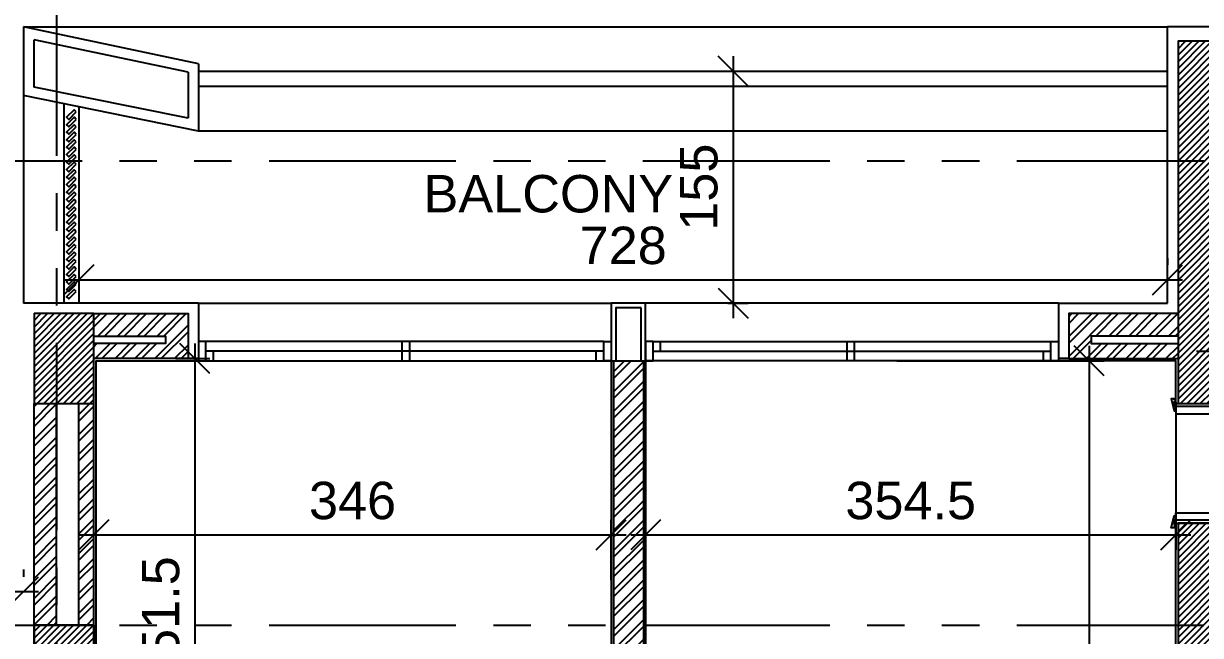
# Model space of a CAD drawing. Extents: x 83 to 143.2, y -2.6 to 70.8.
# Drawn here: x 95.51 to 103.38, y 18.53 to 22.62 of the extents above; entities that cross this region are included whole.
import ezdxf
from ezdxf.enums import TextEntityAlignment as Align

# ---------------------------------------------------------------- set-up
doc = ezdxf.new("R2010")
doc.units = 0
doc.header["$MEASUREMENT"] = 0
doc.header["$PDMODE"] = 3
doc.header["$PDSIZE"] = 0.3
doc.linetypes.add('AXIS_100$0$A-AXIS$0$PHANTOM', pattern=[2.5, 1.25, -0.25, 0.25, -0.25, 0.25, -0.25])
doc.linetypes.add('HIDDEN', pattern=[0.375, 0.25, -0.125])
doc.layers.get('0').update_dxf_attribs({"linetype": 'CONTINUOUS'})
doc.layers.get('DEFPOINTS').update_dxf_attribs({"linetype": 'CONTINUOUS'})
for name, color, linetype in [('A-ALU', 9, 'CONTINUOUS'), ('A-BALUST', 1, 'CONTINUOUS'), ('A-claustra', 9, 'CONTINUOUS'), ('a-dim', 3, 'CONTINUOUS'), ('A-DOORS', 1, 'CONTINUOUS'), ('A-HATCH-CONC', 8, 'CONTINUOUS'), ('A-HATCH-WALL', 8, 'CONTINUOUS'), ('A-heater', 61, 'CONTINUOUS'), ('A-HEATER-axis', 5, 'HIDDEN'), ('A-NOMENCLATURE', 3, 'CONTINUOUS'), ('A-PLASTER', 8, 'CONTINUOUS'), ('A-PROJECTION', 9, 'CONTINUOUS'), ('a-revetement', 1, 'CONTINUOUS'), ('a-stru-fac', 200, 'CONTINUOUS'), ('A-WALL', 4, 'CONTINUOUS'), ('AXIS_100$0$A-AXIS-100', 10, 'AXIS_100$0$A-AXIS$0$PHANTOM'), ('S-8TH$0$A-STR 7-8TH', 2, 'CONTINUOUS')]:
    doc.layers.add(name, color=color, linetype=linetype)
doc.styles.add('A100-STEXT', font='ARIAL.TTF', dxfattribs={"height": 0.25})
doc.dimstyles.new('A100-DIM', dxfattribs={"dimtxt": 0.25, "dimasz": 0.2, "dimexe": 0.1, "dimexo": 0.3, "dimgap": 0.1, "dimtad": 1, "dimlfac": 100, "dimrnd": 0.5, "dimdsep": 46, "dimtxsty": 'A100-STEXT', "dimblk1": 'OBLIQUE', "dimblk2": 'OBLIQUE', "dimsah": 1, "dimcen": -0.05, "dimdle": 0.1, "dimclrd": 15, "dimclre": 15, "dimclrt": 256, "dimadec": 0, "dimazin": 0, "dimtfac": 0.28, "dimtix": 1, "dimtmove": 2, "dimatfit": 3, "dimldrblk": 'OBLIQUE', "dimfxl": 0, "dimtolj": 1, "dimarcsym": 0})
pattern_1 = [(45, (91.649424, -3e-10), (-0.022097087, 0.022097087), [])]
pattern_2 = [(45, (91.64942, -3e-10), (-0.06629126, 0.06629126), []), (45, (91.69362, -3e-10), (-0.06629126, 0.06629126), [])]

# ---------------------------------------------------------------- blocks, each defined once
blk = doc.blocks.new('A$C1C8D3502')
at = {"layer": 'A-heater'}
blk.add_lwpolyline([(0, -0.5), (0, 0), (-0.04, 0), (-0.04, -0.5)], close=True, dxfattribs=at)
at = {"layer": 'A-HEATER-axis', "ltscale": 0.5}
blk.add_line((-0.29, -0.25), (0.25, -0.25), dxfattribs=at)
blk = doc.blocks.new('A$C3192633D')
at = {"layer": 'A-DOORS'}
for p, q in [((-0.365, 0.009), (-0.374, -0.019)), ((-0.374, 0.009), (-0.365, -0.019)), ((0, 0.009), (0.009, -0.019)), ((0.009, 0.009), (0, -0.019)), ((0.49, 0.0005), (0.49, 0.0195)), ((0.4905, 0.02), (0.61, 0.02)), ((0.61, -0.003), (0.61, 0.023)), ((0.61, 0.023), (0.615, 0.023)), ((0.625, 0.023), (0.63, 0.023)), ((0.63, -0.003), (0.63, 0.023)), ((0.63, 0.02), (0.6445, 0.02)), ((0.645, 0.0005), (0.645, 0.0195)), ((0, -0.11), (0, -0.06)), ((0, -0.06), (0.12, -0.06)), ((0.56, -0.06), (0.12, -0.06)), ((0.483, -0.06), (0.36, -0.06)), ((0.4905, 0), (0.61, 0)), ((0.68, -0.06), (0.56, -0.06)), ((0.6, -0.06), (0.6, -0.052)), ((0.6, -0.06), (0.64, -0.06)), ((0.602, -0.05), (0.638, -0.05)), ((0.61, -0.003), (0.6125, -0.003)), ((0.6125, -0.05), (0.6125, -0.003)), ((0.6275, -0.05), (0.6275, -0.003)), ((0.6275, -0.003), (0.63, -0.003)), ((0.63, 0), (0.6445, 0)), ((0.64, -0.06), (0.64, -0.052)), ((0.68, -0.11), (0.68, -0.06)), ((0.12, -0.11), (0, -0.11)), ((0.12, -0.11), (0.56, -0.11)), ((0.483, -0.11), (0.36, -0.11)), ((0.56, -0.11), (0.68, -0.11)), ((0.6, -0.11), (0.6, -0.118)), ((0.6, -0.11), (0.64, -0.11)), ((0.602, -0.12), (0.638, -0.12)), ((0.6125, -0.12), (0.6125, -0.167)), ((0.6275, -0.12), (0.6275, -0.167)), ((0.64, -0.11), (0.64, -0.118)), ((0.49, -0.1705), (0.49, -0.1895)), ((0.4905, -0.17), (0.61, -0.17)), ((0.4905, -0.19), (0.61, -0.19)), ((0.61, -0.167), (0.61, -0.193)), ((0.61, -0.167), (0.6125, -0.167)), ((0.61, -0.193), (0.615, -0.193)), ((0.625, -0.193), (0.63, -0.193)), ((0.6275, -0.167), (0.63, -0.167)), ((0.63, -0.167), (0.63, -0.193)), ((0.63, -0.17), (0.6445, -0.17)), ((0.63, -0.19), (0.6445, -0.19)), ((0.645, -0.1705), (0.645, -0.1895)), ((-0.365, -0.809), (-0.374, -0.781)), ((-0.374, -0.809), (-0.365, -0.781)), ((0, -0.809), (0.009, -0.781)), ((0.009, -0.809), (0, -0.781))]:
    blk.add_line(p, q, dxfattribs=at)
at = {"layer": 'A-DOORS', "color": 8}
for p, q in [((-0.365, -0.07), (-0.365, -0.73)), ((0, -0.74), (0, -0.06))]:
    blk.add_line(p, q, dxfattribs=at)
at = {"layer": 'A-DOORS'}
for points in [[(-0.365, 0.01), (-0.365, 0.025), (-0.375, 0.025), (-0.375, 0.03), (-0.395, 0.03), (-0.3754, -0.0482, 0.381769), (-0.3734, -0.05), (-0.365, -0.05), (-0.365, -0.02), (-0.375, -0.02), (-0.375, 0.01), (-0.365, 0.01)], [(0, 0.01), (0, 0.025), (0.01, 0.025), (0.01, 0.03), (0.03, 0.03), (0.0104, -0.0482, -0.381769), (0.0084, -0.05), (0, -0.05), (0, -0.02), (0.01, -0.02), (0.01, 0.01), (0, 0.01)], [(-0.365, -0.81), (-0.365, -0.825), (-0.375, -0.825), (-0.375, -0.83), (-0.395, -0.83), (-0.3754, -0.7518, -0.381769), (-0.3734, -0.75), (-0.365, -0.75), (-0.365, -0.78), (-0.375, -0.78), (-0.375, -0.81), (-0.365, -0.81)], [(0, -0.81), (0, -0.825), (0.01, -0.825), (0.01, -0.83), (0.03, -0.83), (0.0104, -0.7518, 0.381769), (0.0084, -0.75), (0, -0.75), (0, -0.78), (0.01, -0.78), (0.01, -0.81), (0, -0.81)]]:
    blk.add_lwpolyline(points, format="xyb", dxfattribs=at)
for points in [[(-0.365, 0.009), (-0.365, -0.019), (-0.374, -0.019), (-0.374, 0.009)], [(0, 0.009), (0, -0.019), (0.009, -0.019), (0.009, 0.009)], [(-0.365, -0.809), (-0.365, -0.781), (-0.374, -0.781), (-0.374, -0.809)], [(0, -0.809), (0, -0.781), (0.009, -0.781), (0.009, -0.809)]]:
    blk.add_lwpolyline(points, close=True, dxfattribs=at)
for points in [[(-0.365, 0), (0, 0), (0, -0.02), (-0.365, -0.02), (-0.365, 0)], [(0, -0.02), (-0.365, -0.02), (-0.365, -0.07), (-0.04, -0.07)], [(-0.04, -0.07), (-0.04, -0.06), (0, -0.06), (0, -0.02)], [(0, -0.78), (-0.365, -0.78), (-0.365, -0.73), (-0.04, -0.73)], [(-0.365, -0.8), (0, -0.8), (0, -0.78), (-0.365, -0.78), (-0.365, -0.8)], [(-0.04, -0.73), (-0.04, -0.74), (0, -0.74), (0, -0.78)]]:
    blk.add_lwpolyline(points, dxfattribs=at)
blk.add_arc((-0.0003, -0.0597), 0.6803, 270.02544, 359.97456, dxfattribs=at)
at = {"layer": 'A-DOORS', "extrusion": (0, 0, -1)}
for centre, major_axis, start_param, end_param in [((0.4905, 0.0195), (-0.000354, 0.000354), 5.497787, 7.068583), ((0.4905, 0.0005), (0.000354, 0.000354), 2.356194, 3.926991), ((0.62, 0.0306), (-0.00642, 0.00642), 3.344077, 4.509904), ((0.6445, 0.0195), (0.000354, 0.000354), -0.785398, 0.785398), ((0.6445, 0.0005), (-0.000354, 0.000354), 2.356194, 3.926991), ((0.602, -0.052), (-0.00141, 0.00141), 5.497787, 7.068583), ((0.62, -0.021), (-0.0138, 0.0138), 0.390607, 1.180189), ((0.638, -0.052), (0.00141, 0.00141), -0.785398, 0.785398), ((0.602, -0.118), (0.00141, 0.00141), 2.356194, 3.926991), ((0.638, -0.118), (-0.00141, 0.00141), 2.356194, 3.926991), ((0.4905, -0.1705), (-0.000354, 0.000354), 5.497787, 7.068583), ((0.4905, -0.1895), (0.000354, 0.000354), 2.356194, 3.926991), ((0.62, -0.149), (-0.0138, 0.0138), 3.5322, 4.321782), ((0.62, -0.2006), (0.00642, 0.00642), -1.368312, -0.202485), ((0.6445, -0.1705), (0.000354, 0.000354), -0.785398, 0.785398), ((0.6445, -0.1895), (-0.000354, 0.000354), 2.356194, 3.926991)]:
    blk.add_ellipse(centre, major_axis=major_axis, ratio=1, start_param=start_param, end_param=end_param, dxfattribs=at)
blk = doc.blocks.new('A$C5D3262F0')
at = {"layer": 'A-ALU'}
for p, q in [((7.7384, 20.495), (5.0784, 20.495)), ((6.3909, 20.365), (6.3909, 20.495)), ((6.4409, 20.365), (6.4409, 20.495)), ((8.0684, 20.495), (10.7284, 20.495)), ((8.1184, 20.43), (8.1184, 20.495)), ((9.3659, 20.365), (9.3659, 20.495)), ((9.4159, 20.365), (9.4159, 20.495)), ((7.7384, 20.43), (5.0784, 20.43)), ((5.1284, 20.365), (5.1284, 20.43)), ((7.6884, 20.365), (7.6884, 20.43)), ((8.0684, 20.43), (10.7284, 20.43)), ((10.6784, 20.365), (10.6784, 20.43)), ((5.0284, 20.365), (7.7884, 20.365)), ((10.7784, 20.365), (8.0184, 20.365))]:
    blk.add_line(p, q, dxfattribs=at)
for points in [[(5.0784, 20.495), (5.0284, 20.495), (5.0284, 20.365), (5.0784, 20.365)], [(7.7384, 20.495), (7.7884, 20.495), (7.7884, 20.365), (7.7384, 20.365)], [(8.0684, 20.495), (8.0184, 20.495), (8.0184, 20.365), (8.0684, 20.365)], [(10.7284, 20.495), (10.7784, 20.495), (10.7784, 20.365), (10.7284, 20.365)]]:
    blk.add_lwpolyline(points, close=True, dxfattribs=at)
blk = doc.blocks.new('_OBLIQUE')
at = {"color": 0, "linetype": 'ByBlock'}
blk.add_line((-0.5, -0.5), (0.5, 0.5), dxfattribs=at)
blk = doc.blocks.new('*D144')
at = {"layer": 'a-dim', "color": 15, "lineweight": -2}
for p, q in [((95.9778, 18.9), (95.9778, 19.3026)), ((99.4378, 18.9), (99.4378, 19.3026)), ((95.8778, 19.2026), (99.5378, 19.2026))]:
    blk.add_line(p, q, dxfattribs=at)
at = {"layer": 'DEFPOINTS', "color": 0}
for p in [(99.4378, 19.2026), (95.9778, 18.6), (99.4378, 18.6)]:
    blk.add_point(p, dxfattribs=at)
at = {"layer": 'a-dim', "color": 15, "lineweight": -2, "xscale": 0.2, "yscale": 0.2, "zscale": 0.2, "rotation": 180}
blk.add_blockref('_OBLIQUE', (95.9778, 19.2026), dxfattribs=at)
at = {"layer": 'a-dim', "color": 15, "lineweight": -2, "xscale": 0.2, "yscale": 0.2, "zscale": 0.2}
blk.add_blockref('_OBLIQUE', (99.4378, 19.2026), dxfattribs=at)
at = {"layer": 'a-dim', "insert": (97.7078, 19.4303), "char_height": 0.25, "attachment_point": 5, "style": 'A100-STEXT'}
blk.add_mtext('\\A1;346', dxfattribs=at)
blk = doc.blocks.new('*D145')
at = {"layer": 'a-dim', "color": 15, "lineweight": -2}
for p, q in [((96.6533, 20.48), (96.6533, 16.765)), ((96.5257, 20.38), (96.7533, 20.38)), ((96.5257, 16.865), (96.7533, 16.865))]:
    blk.add_line(p, q, dxfattribs=at)
at = {"layer": 'DEFPOINTS', "color": 0}
for p in [(96.2257, 20.38), (96.2257, 16.865), (96.6533, 16.865)]:
    blk.add_point(p, dxfattribs=at)
at = {"layer": 'a-dim', "color": 15, "lineweight": -2, "xscale": 0.2, "yscale": 0.2, "zscale": 0.2}
for p, rotation in [((96.6533, 20.38), 90), ((96.6533, 16.865), 270)]:
    blk.add_blockref('_OBLIQUE', p, dxfattribs=dict(at, rotation=rotation))
at = {"layer": 'a-dim', "insert": (96.4256, 18.6225), "char_height": 0.25, "attachment_point": 5, "rotation": 90, "style": 'A100-STEXT'}
blk.add_mtext('\\A1;351.5', dxfattribs=at)
blk = doc.blocks.new('*D146')
at = {"layer": 'a-dim', "color": 15, "lineweight": -2}
for p, q in [((102.633, 20.465), (102.633, 14.915)), ((101.3478, 20.365), (102.733, 20.365)), ((101.3478, 15.015), (102.733, 15.015))]:
    blk.add_line(p, q, dxfattribs=at)
at = {"layer": 'DEFPOINTS', "color": 0}
for p in [(101.0478, 20.365), (101.0478, 15.015), (102.633, 15.015)]:
    blk.add_point(p, dxfattribs=at)
at = {"layer": 'a-dim', "color": 15, "lineweight": -2, "xscale": 0.2, "yscale": 0.2, "zscale": 0.2}
for p, rotation in [((102.633, 20.365), 90), ((102.633, 15.015), 270)]:
    blk.add_blockref('_OBLIQUE', p, dxfattribs=dict(at, rotation=rotation))
at = {"layer": 'a-dim', "insert": (102.4052, 17.69), "char_height": 0.25, "attachment_point": 5, "rotation": 90, "style": 'A100-STEXT'}
blk.add_mtext('\\A1;535', dxfattribs=at)
blk = doc.blocks.new('*D147')
at = {"layer": 'a-dim', "color": 15, "lineweight": -2}
for p, q in [((99.6678, 20.065), (99.6678, 19.1026)), ((103.2128, 20.065), (103.2128, 19.1026)), ((99.5678, 19.2026), (103.3128, 19.2026))]:
    blk.add_line(p, q, dxfattribs=at)
at = {"layer": 'DEFPOINTS', "color": 0}
for p in [(99.6678, 20.365), (103.2128, 20.365), (103.2128, 19.2026)]:
    blk.add_point(p, dxfattribs=at)
at = {"layer": 'a-dim', "color": 15, "lineweight": -2, "xscale": 0.2, "yscale": 0.2, "zscale": 0.2, "rotation": 180}
blk.add_blockref('_OBLIQUE', (99.6678, 19.2026), dxfattribs=at)
at = {"layer": 'a-dim', "color": 15, "lineweight": -2, "xscale": 0.2, "yscale": 0.2, "zscale": 0.2}
blk.add_blockref('_OBLIQUE', (103.2128, 19.2026), dxfattribs=at)
at = {"layer": 'a-dim', "insert": (101.4403, 19.4303), "char_height": 0.25, "attachment_point": 5, "style": 'A100-STEXT'}
blk.add_mtext('\\A1;354.5', dxfattribs=at)
blk = doc.blocks.new('*D158')
at = {"layer": 'a-dim', "color": 15, "lineweight": -2}
for p, q in [((100.2523, 22.4), (100.2523, 20.65)), ((100.2178, 22.3), (100.3523, 22.3)), ((100.2178, 20.75), (100.3523, 20.75))]:
    blk.add_line(p, q, dxfattribs=at)
at = {"layer": 'DEFPOINTS', "color": 0}
for p in [(99.9178, 22.3), (99.9178, 20.75), (100.2523, 20.75)]:
    blk.add_point(p, dxfattribs=at)
at = {"layer": 'a-dim', "color": 15, "lineweight": -2, "xscale": 0.2, "yscale": 0.2, "zscale": 0.2}
for p, rotation in [((100.2523, 22.3), 90), ((100.2523, 20.75), 270)]:
    blk.add_blockref('_OBLIQUE', p, dxfattribs=dict(at, rotation=rotation))
at = {"layer": 'a-dim', "insert": (100.0246, 21.525), "char_height": 0.25, "attachment_point": 5, "rotation": 90, "style": 'A100-STEXT'}
blk.add_mtext('\\A1;155', dxfattribs=at)
blk = doc.blocks.new('*D159')
at = {"layer": 'a-dim', "color": 15, "lineweight": -2}
for p, q in [((95.8778, 21.05), (95.8778, 21.0067)), ((103.1578, 21.05), (103.1578, 21.0067)), ((95.7778, 20.9067), (103.2578, 20.9067))]:
    blk.add_line(p, q, dxfattribs=at)
at = {"layer": 'DEFPOINTS', "color": 0}
for p in [(103.1578, 20.9067), (95.8778, 20.75), (103.1578, 20.75)]:
    blk.add_point(p, dxfattribs=at)
at = {"layer": 'a-dim', "color": 15, "lineweight": -2, "xscale": 0.2, "yscale": 0.2, "zscale": 0.2, "rotation": 180}
blk.add_blockref('_OBLIQUE', (95.8778, 20.9067), dxfattribs=at)
at = {"layer": 'a-dim', "color": 15, "lineweight": -2, "xscale": 0.2, "yscale": 0.2, "zscale": 0.2}
blk.add_blockref('_OBLIQUE', (103.1578, 20.9067), dxfattribs=at)
at = {"layer": 'a-dim', "insert": (99.5178, 21.1344), "char_height": 0.25, "attachment_point": 5, "style": 'A100-STEXT'}
blk.add_mtext('\\A1;728', dxfattribs=at)
blk = doc.blocks.new('*D160')
at = {"layer": 'a-dim', "color": 15, "lineweight": -2}
for p, q in [((92.1978, 18.97), (92.1978, 18.9228)), ((95.5078, 18.97), (95.5078, 18.9228)), ((92.0978, 18.8228), (95.6078, 18.8228))]:
    blk.add_line(p, q, dxfattribs=at)
at = {"layer": 'DEFPOINTS', "color": 0}
for p in [(95.5078, 18.8228), (92.1978, 18.67), (95.5078, 18.67)]:
    blk.add_point(p, dxfattribs=at)
at = {"layer": 'a-dim', "color": 15, "lineweight": -2, "xscale": 0.2, "yscale": 0.2, "zscale": 0.2, "rotation": 180}
blk.add_blockref('_OBLIQUE', (92.1978, 18.8228), dxfattribs=at)
at = {"layer": 'a-dim', "color": 15, "lineweight": -2, "xscale": 0.2, "yscale": 0.2, "zscale": 0.2}
blk.add_blockref('_OBLIQUE', (95.5078, 18.8228), dxfattribs=at)
at = {"layer": 'a-dim', "insert": (93.8528, 19.0506), "char_height": 0.25, "attachment_point": 5, "style": 'A100-STEXT'}
blk.add_mtext('\\A1;331', dxfattribs=at)

msp = doc.modelspace()

# ---------------------------------------------------------------- hatches: boundary and pattern name
at = {"layer": 'A-HATCH-CONC', "ltscale": 4}
h = msp.add_hatch(dxfattribs=at)
h.set_pattern_fill('ANSI31', color=256, scale=0.25, style=0)
h.set_pattern_definition(pattern_1)
h.paths.add_polyline_path([(103.52779, 22.5), (103.22779, 22.5), (103.22779, 20.15658), (103.52779, 20.15658)])
h = msp.add_hatch(dxfattribs=at)
h.set_pattern_fill('ANSI31', color=256, scale=0.25, style=0)
h.set_pattern_definition(pattern_1)
h.paths.add_polyline_path([(95.97779, 20.68), (95.57779, 20.68), (95.57779, 20.08), (95.97779, 20.08)])
h = msp.add_hatch(dxfattribs=at)
h.set_pattern_fill('ANSI31', color=256, scale=0.25, style=0)
h.set_pattern_definition(pattern_1)
h.paths.add_polyline_path([(103.52779, 20.15658), (103.22779, 20.15658), (103.22779, 20.08), (103.52779, 20.08)])
h = msp.add_hatch(dxfattribs=at)
h.set_pattern_fill('ANSI31', color=256, scale=0.25, style=0)
h.set_pattern_definition(pattern_1)
h.paths.add_polyline_path([(103.52779, 17.25), (107.12779, 17.25), (107.12779, 11.65), (107.42779, 11.65), (107.42779, 19.28), (107.12779, 19.28), (107.12779, 17.55), (103.52779, 17.55), (103.52779, 19.28), (103.22779, 19.28), (103.22779, 11.65), (103.52779, 11.65)])
h = msp.add_hatch(dxfattribs=at)
h.set_pattern_fill('ANSI31', color=256, scale=0.25, style=0)
h.set_pattern_definition(pattern_1)
h.paths.add_polyline_path([(95.97779, 18.6), (95.57779, 18.6), (95.57779, 17.25), (95.97779, 17.25)])
at = {"layer": 'A-HATCH-WALL'}
h = msp.add_hatch(dxfattribs=at)
h.set_pattern_fill('ANSI32', color=256, scale=0.25, style=0)
h.set_pattern_definition(pattern_2)
h.paths.add_polyline_path([(96.60779, 20.68), (95.97779, 20.68), (95.97779, 20.53), (96.45779, 20.53), (96.45779, 20.48), (95.97779, 20.48), (95.97779, 20.38), (96.60779, 20.38)])
h = msp.add_hatch(dxfattribs=at)
h.set_pattern_fill('ANSI32', color=256, scale=0.25, style=0)
h.set_pattern_definition(pattern_2)
h.paths.add_polyline_path([(103.22779, 20.68), (102.49779, 20.68), (102.49779, 20.38), (103.22779, 20.38), (103.22779, 20.48), (102.64779, 20.48), (102.64779, 20.53), (103.22779, 20.53)])
h = msp.add_hatch(dxfattribs=at)
h.set_pattern_fill('ANSI32', color=256, scale=0.25, style=0)
h.set_pattern_definition([(45, (91.62442, -3e-10), (-0.06629126, 0.06629126), []), (45, (91.66862, -3e-10), (-0.06629126, 0.06629126), [])])
h.paths.add_polyline_path([(99.65279, 20.365), (99.45279, 20.365), (99.45279, 16.25), (99.37779, 16.25), (99.37779, 16.1), (99.50279, 16.1), (99.50279, 16), (99.65279, 16)])
h = msp.add_hatch(dxfattribs=at)
h.set_pattern_fill('ANSI32', color=256, scale=0.25, style=0)
h.set_pattern_definition(pattern_2)
h.paths.add_polyline_path([(95.72779, 20.08), (95.57779, 20.08), (95.57779, 18.6), (95.72779, 18.6)])
h = msp.add_hatch(dxfattribs=at)
h.set_pattern_fill('ANSI32', color=256, scale=0.25, style=0)
h.set_pattern_definition(pattern_2)
h.paths.add_polyline_path([(95.97779, 20.08), (95.87779, 20.08), (95.87779, 18.6), (95.97779, 18.6)])

# ---------------------------------------------------------------- linework, layer by layer
at = {"layer": 'A-ALU'}
for p, q in [((96.67779, 20.75), (99.43779, 20.75)), ((102.42779, 20.75), (99.66779, 20.75))]:
    msp.add_line(p, q, dxfattribs=at)
at = {"layer": 'A-BALUST'}
for p, q in [((96.67779, 22.3), (103.15779, 22.3)), ((96.67779, 22.2), (103.15779, 22.2)), ((95.77779, 22.08205), (95.77779, 20.75)), ((95.87779, 22.06182), (95.87779, 20.75))]:
    msp.add_line(p, q, dxfattribs=at)
at = {"layer": 'A-claustra'}
for points in [[(95.85961, 22.02768), (95.84547, 22.04182), (95.79597, 21.99232), (95.81012, 21.97818)], [(95.85961, 21.97768), (95.84547, 21.99182), (95.79597, 21.94232), (95.81012, 21.92818)], [(95.85961, 21.92768), (95.84547, 21.94182), (95.79597, 21.89232), (95.81012, 21.87818)], [(95.85961, 21.87768), (95.84547, 21.89182), (95.79597, 21.84232), (95.81012, 21.82818)], [(95.85961, 21.82768), (95.84547, 21.84182), (95.79597, 21.79232), (95.81012, 21.77818)], [(95.85961, 21.77768), (95.84547, 21.79182), (95.79597, 21.74232), (95.81012, 21.72818)], [(95.85961, 21.72768), (95.84547, 21.74182), (95.79597, 21.69232), (95.81012, 21.67818)], [(95.85961, 21.67768), (95.84547, 21.69182), (95.79597, 21.64232), (95.81012, 21.62818)], [(95.85961, 21.62768), (95.84547, 21.64182), (95.79597, 21.59232), (95.81012, 21.57818)], [(95.85961, 21.57768), (95.84547, 21.59182), (95.79597, 21.54232), (95.81012, 21.52818)], [(95.85961, 21.52768), (95.84547, 21.54182), (95.79597, 21.49232), (95.81012, 21.47818)], [(95.85961, 21.47768), (95.84547, 21.49182), (95.79597, 21.44232), (95.81012, 21.42818)], [(95.85961, 21.42768), (95.84547, 21.44182), (95.79597, 21.39232), (95.81012, 21.37818)], [(95.85961, 21.37768), (95.84547, 21.39182), (95.79597, 21.34232), (95.81012, 21.32818)], [(95.85961, 21.32768), (95.84547, 21.34182), (95.79597, 21.29232), (95.81012, 21.27818)], [(95.85961, 21.27768), (95.84547, 21.29182), (95.79597, 21.24232), (95.81012, 21.22818)], [(95.85961, 21.22768), (95.84547, 21.24182), (95.79597, 21.19232), (95.81012, 21.17818)], [(95.85961, 21.17768), (95.84547, 21.19182), (95.79597, 21.14232), (95.81012, 21.12818)], [(95.85961, 21.12768), (95.84547, 21.14182), (95.79597, 21.09232), (95.81012, 21.07818)], [(95.85961, 21.07768), (95.84547, 21.09182), (95.79597, 21.04232), (95.81012, 21.02818)], [(95.85961, 21.02768), (95.84547, 21.04182), (95.79597, 20.99232), (95.81012, 20.97818)], [(95.85961, 20.97768), (95.84547, 20.99182), (95.79597, 20.94232), (95.81012, 20.92818)], [(95.85961, 20.92768), (95.84547, 20.94182), (95.79597, 20.89232), (95.81012, 20.87818)], [(95.85961, 20.87768), (95.84547, 20.89182), (95.79597, 20.84232), (95.81012, 20.82818)], [(95.85961, 20.82768), (95.84547, 20.84182), (95.79597, 20.79232), (95.81012, 20.77818)]]:
    msp.add_lwpolyline(points, close=True, dxfattribs=at)
at = {"layer": 'A-PLASTER'}
for points in [[(98.47779, 16.265), (98.39279, 16.265), (98.39279, 16.865), (98.21279, 16.865), (98.21279, 16.265), (95.99279, 16.265), (95.99279, 20.365), (96.67779, 20.365)], [(99.43779, 20.365), (99.43779, 16.265), (99.37779, 16.265)], [(99.66779, 20.365), (99.66779, 16.25917)], [(99.66779, 20.335), (99.66779, 16)], [(103.21279, 20.08), (103.21279, 20.365), (102.42779, 20.365)], [(99.66779, 15.1), (99.66779, 14.415), (103.21279, 14.415), (103.21279, 19.28)]]:
    msp.add_lwpolyline(points, dxfattribs=at)
at = {"layer": 'A-PROJECTION'}
for p, q in [((95.50779, 22.5962), (103.15779, 22.5962)), ((95.50779, 22.13667), (95.50779, 20.75)), ((103.15779, 21.9), (96.67779, 21.9))]:
    msp.add_line(p, q, dxfattribs=at)
at = {"layer": 'a-revetement'}
for p, q in [((95.50779, 22.5962), (95.50779, 22.13667)), ((96.67779, 22.34966), (95.50779, 22.5962)), ((103.15779, 20.75), (103.15779, 22.5962)), ((103.59779, 22.5962), (103.15779, 22.5962)), ((96.67779, 22.34966), (96.67779, 21.9)), ((96.67779, 21.9), (95.50779, 22.13667)), ((96.67779, 20.75), (95.50779, 20.75)), ((96.67779, 20.75), (96.67779, 20.38)), ((102.42779, 20.75), (103.15779, 20.75)), ((102.42779, 20.75), (102.42779, 20.38)), ((96.67779, 20.38), (96.60779, 20.38)), ((102.49779, 20.38), (102.42779, 20.38))]:
    msp.add_line(p, q, dxfattribs=at)
msp.add_lwpolyline([(99.66779, 20.75), (99.43779, 20.75), (99.43779, 20.365), (99.66779, 20.365), (99.66779, 20.75)], dxfattribs=at)
at = {"layer": 'a-stru-fac'}
for p, q in [((95.57779, 22.19392), (95.57779, 22.50991)), ((96.60779, 22.29287), (95.57779, 22.50991)), ((96.60779, 22.29287), (96.60779, 21.98558)), ((96.60779, 21.98558), (95.57779, 22.19392))]:
    msp.add_line(p, q, dxfattribs=at)
msp.add_lwpolyline([(99.63779, 20.72), (99.46779, 20.72), (99.46779, 20.365), (99.63779, 20.365)], close=True, dxfattribs=at)
at = {"layer": 'A-WALL'}
for p, q in [((99.45279, 20.365), (99.45279, 16.25)), ((99.45279, 20.365), (99.65279, 20.365)), ((99.65279, 20.365), (99.65279, 16)), ((95.57779, 18.6), (95.57779, 20.08)), ((95.72779, 18.6), (95.72779, 20.08)), ((95.87779, 18.6), (95.87779, 20.08)), ((95.97779, 18.6), (95.97779, 20.08))]:
    msp.add_line(p, q, dxfattribs=at)
for points in [[(95.97779, 20.68), (96.60779, 20.68), (96.60779, 20.38), (95.97779, 20.38)], [(103.22779, 20.68), (102.49779, 20.68), (102.49779, 20.38), (103.22779, 20.38)], [(95.97779, 20.53), (96.45779, 20.53), (96.45779, 20.48), (95.97779, 20.48)], [(103.22779, 20.53), (102.64779, 20.53), (102.64779, 20.48), (103.22779, 20.48)]]:
    msp.add_lwpolyline(points, dxfattribs=at)
at = {"layer": 'AXIS_100$0$A-AXIS-100'}
for p, q in [((95.72779, 32.98435), (95.72779, -1.8346)), ((89.64942, 21.7), (115.97779, 21.7)), ((89.64942, 18.6), (136.85877, 18.6))]:
    msp.add_line(p, q, dxfattribs=at)
at = {"layer": 'S-8TH$0$A-STR 7-8TH'}
for points in [[(103.22779, 20.08), (103.52779, 20.08), (103.52779, 22.5), (103.22779, 22.5)], [(95.57779, 20.68), (95.57779, 20.08), (95.97779, 20.08), (95.97779, 20.68)], [(103.22779, 19.28), (103.22779, 11.65), (103.52779, 11.65), (103.52779, 17.25), (107.12779, 17.25), (107.12779, 11.65), (107.42779, 11.65), (107.42779, 19.28), (107.12779, 19.28), (107.12779, 17.55), (103.52779, 17.55), (103.52779, 19.28)], [(95.57779, 18.6), (95.57779, 17.25), (95.97779, 17.25), (95.97779, 18.6)], [(95.97779, 17.25), (95.57779, 17.25), (95.57779, 18.6), (95.97779, 18.6)]]:
    msp.add_lwpolyline(points, close=True, dxfattribs=at)

# ---------------------------------------------------------------- block references
at = {"layer": 'A-ALU'}
msp.add_blockref('A$C5D3262F0', (91.64942, 0), dxfattribs=at)
at = {"layer": 'A-DOORS'}
msp.add_blockref('A$C3192633D', (103.57779, 20.08), dxfattribs=at)
at = {"layer": 'A-heater', "xscale": -1}
msp.add_blockref('A$C1C8D3502', (103.60029, 20.6762), dxfattribs=at)

# ---------------------------------------------------------------- texts
at = {"layer": 'A-NOMENCLATURE', "style": 'A100-STEXT'}
msp.add_text('BALCONY', height=0.25, dxfattribs=at).set_placement((99.01697, 21.48137), align=Align.MIDDLE)

# ---------------------------------------------------------------- dimensions: what is measured, and where the dimension line sits
at = {"layer": 'a-dim'}
for p1, p2, distance, picture, middle in [((99.91779, 22.3), (99.91779, 20.75), 0.3345, '*D158', (100.02464, 21.525)), ((95.87779, 20.75), (103.15779, 20.75), 0.15673, '*D159', (99.51779, 21.13437)), ((96.2257, 20.38), (96.2257, 16.865), 0.4276, '*D145', (96.42557, 18.6225)), ((101.04779, 20.365), (101.04779, 15.015), 1.58518, '*D146', (102.40524, 17.69)), ((99.66779, 20.365), (103.21279, 20.365), -1.16244, '*D147', (101.44029, 19.43028)), ((95.97779, 18.6), (99.43779, 18.6), 0.60256, '*D144', (97.70779, 19.43028)), ((92.19779, 18.67), (95.50779, 18.67), 0.15283, '*D160', (93.85279, 19.05056))]:
    dim = msp.add_aligned_dim(p1=p1, p2=p2, distance=distance, dimstyle='A100-DIM', dxfattribs=at)
    dim.commit()
    dim.dimension.update_dxf_attribs({"geometry": picture, "text_midpoint": middle})

doc.saveas('drawing.dxf')
